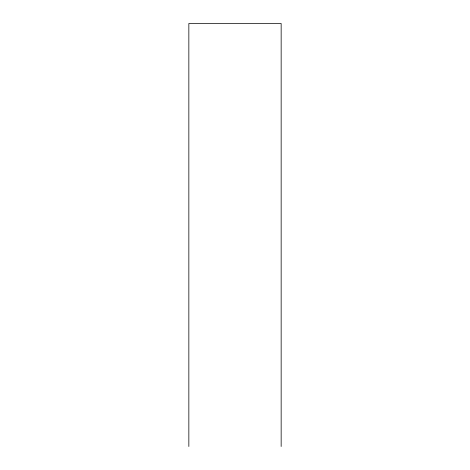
<?xml version="1.0" encoding="UTF-8"?>
<svg xmlns="http://www.w3.org/2000/svg" width="470" height="470" viewBox="0 0 470 470"><rect width="100%" height="100%" fill="white"/><g stroke="black" fill="none" stroke-linecap="round" stroke-linejoin="round"><path stroke-width="0.7" d="M281.154 446.5L281.154 23.5L188.846 23.5L188.846 446.5"/></g></svg>
